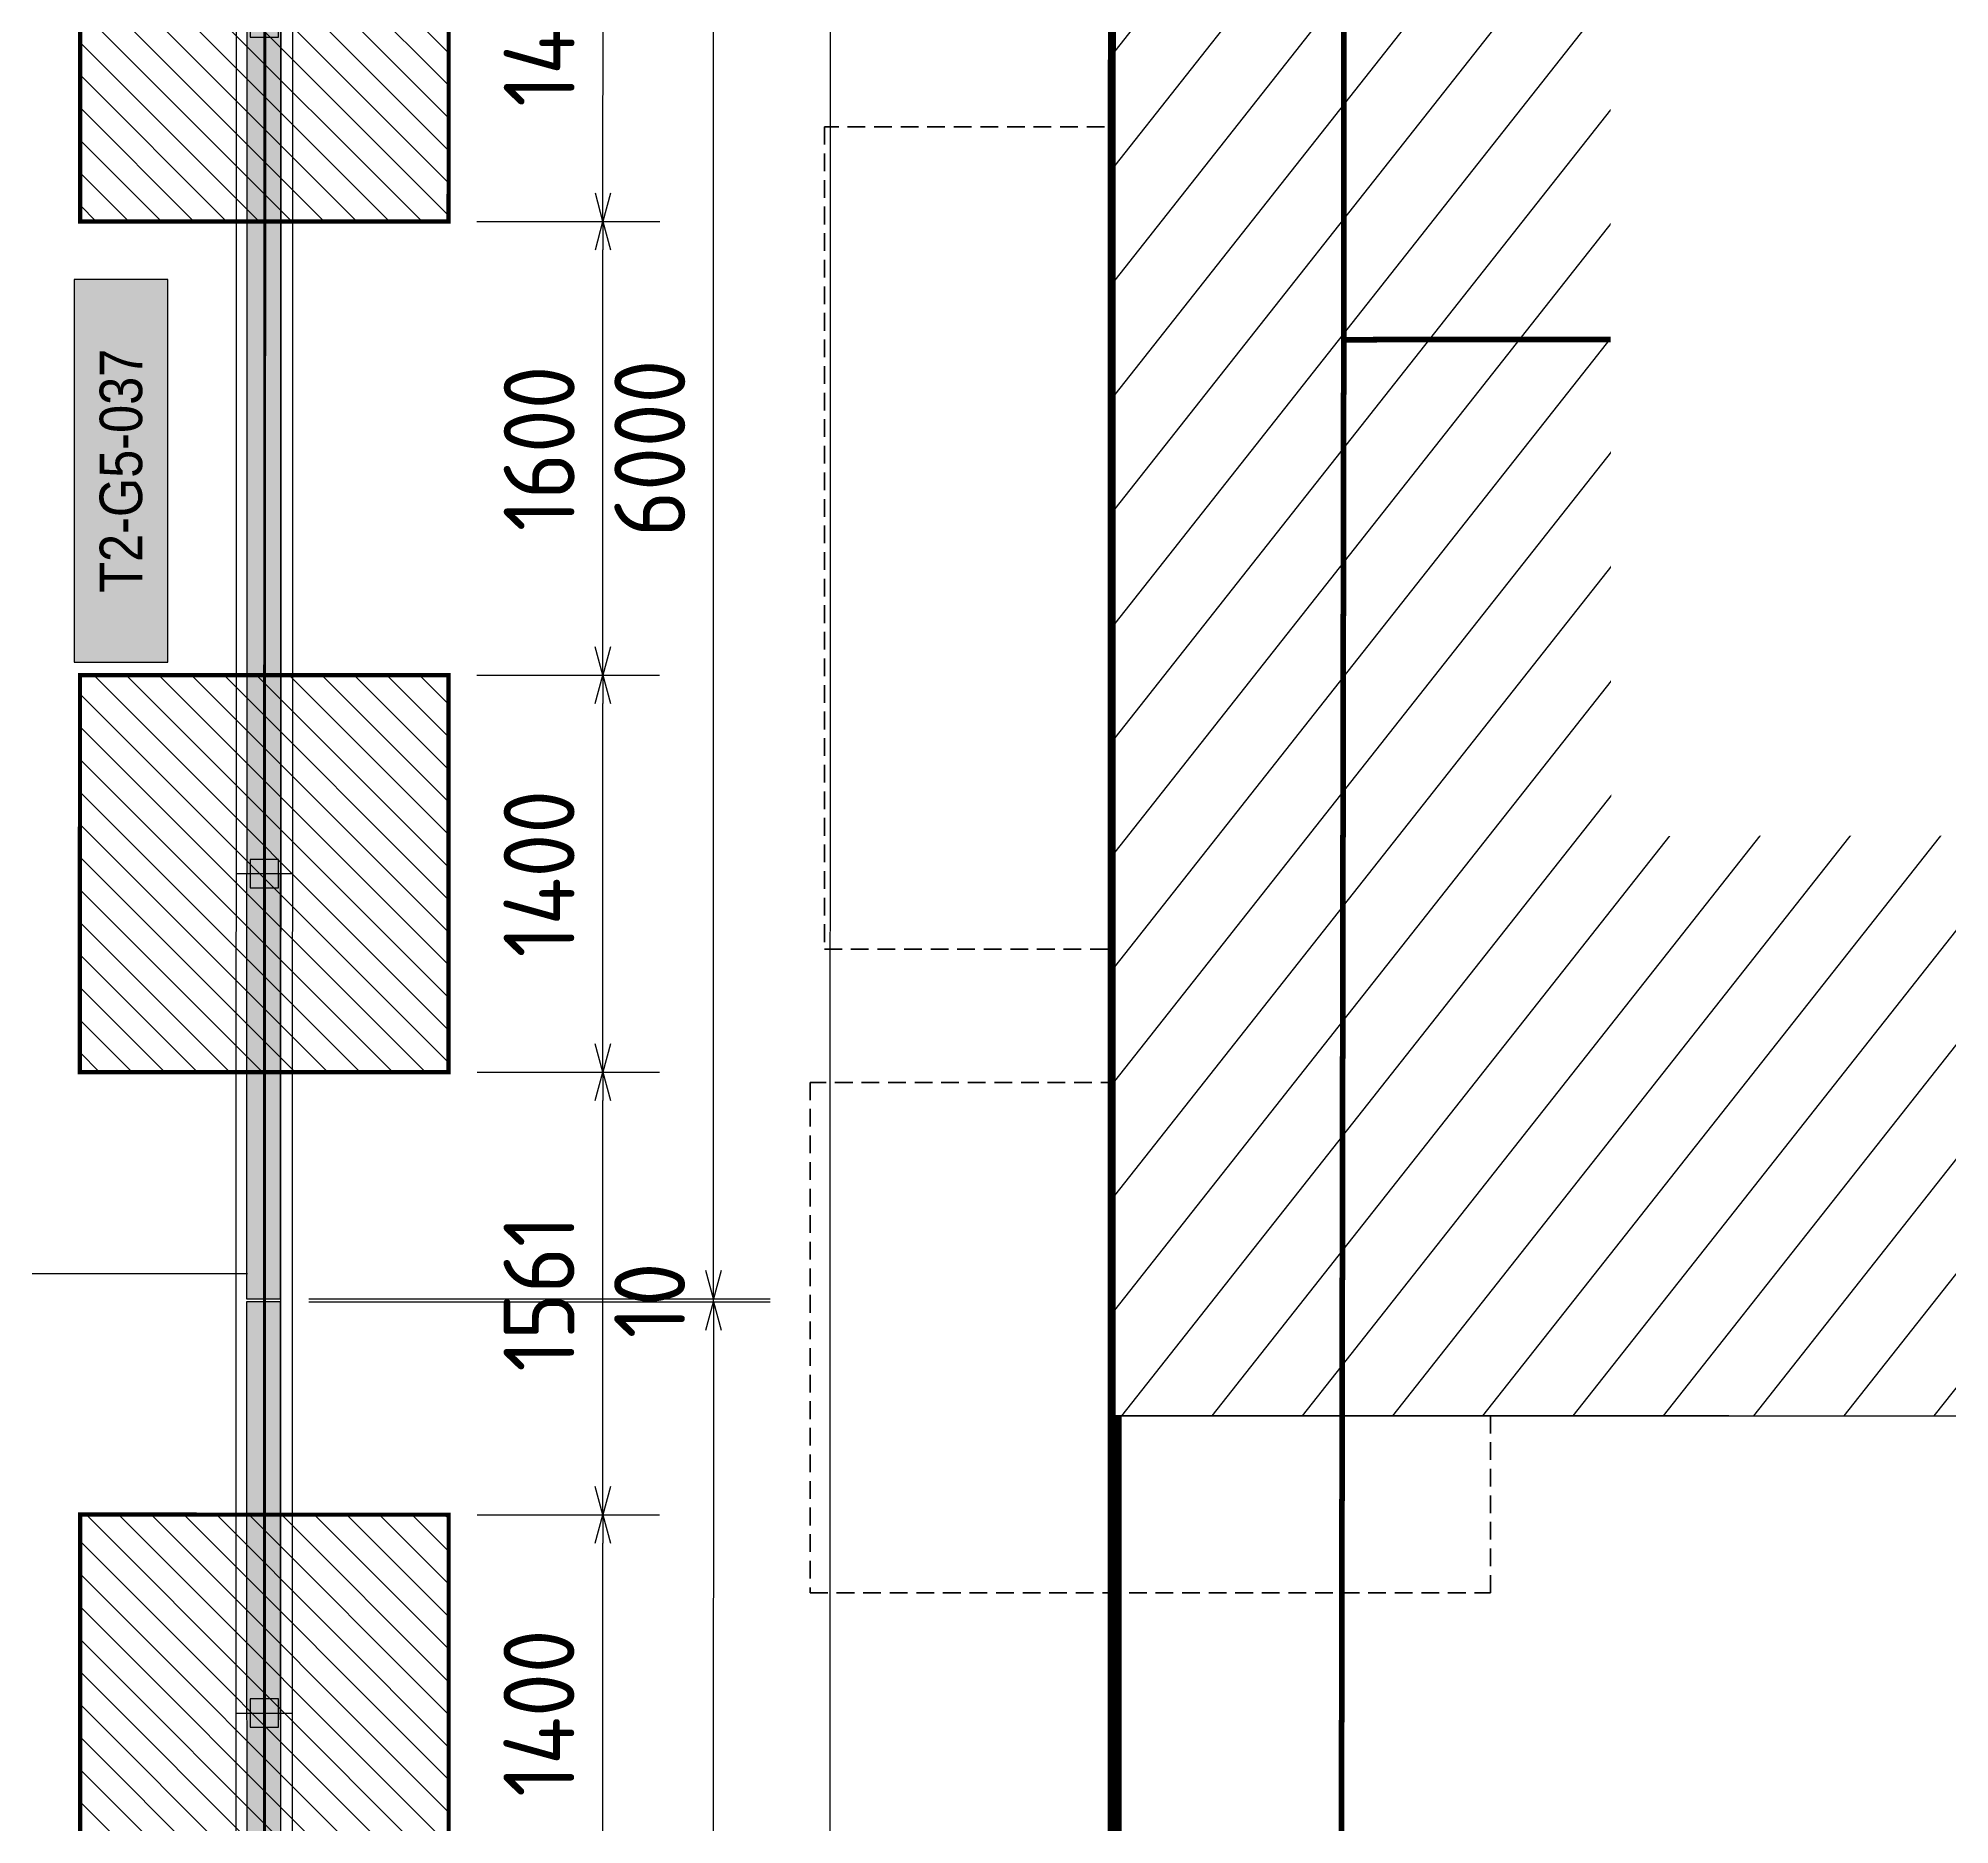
# Model space of a CAD drawing. Header units: centimetres. Extents: x -6122352 to 4157695, y -1694241 to 1947892.
# Drawn here: x 58955 to 65698, y -194702 to -188400 of the extents above; entities that cross this region are included whole.
import ezdxf
from ezdxf.enums import TextEntityAlignment as Align
from ezdxf.xclip import XClip

# ---------------------------------------------------------------- set-up
doc = ezdxf.new("R2010")
doc.units = ezdxf.units.CM
doc.header["$MEASUREMENT"] = 0
doc.header["$XCLIPFRAME"] = 2
doc.header["$PDMODE"] = 66
doc.header["$PDSIZE"] = 100
for name, pattern in [('DASHED2', [0.375, 0.25, -0.125]), ('XR-AR-END-SETTING OUT PLAN$0$23261-XR-AR-SI-GF$0$HIDDEN', [0.375, 0.25, -0.125]), ('XR-AR-END-SETTING OUT PLAN$0$23585-XR-AR-END-GROUND FLOOR$0$23261-XR-AR-SI-GF$0$HIDDEN', [0.375, 0.25, -0.125]), ('XR-AR-END-SETTING OUT PLAN$0$23585-XR-AR-END-GROUND FLOOR$0$945-4P-1-101-GROUND FLOOR PLAN$0$XR-MIDDLE-GROUND FLOOR PLAN$0$HIDDEN2', [0.1875, 0.125, -0.0625]), ('XR-AR-END-SETTING OUT PLAN$0$23585-XR-AR-END-GROUND FLOOR$0$XR-END-GROUND FLOOR PLAN$0$HIDDEN2', [0.1875, 0.125, -0.0625])]:
    doc.linetypes.add(name, pattern=pattern)
for name, color, linetype in [('00-MI-DIM', 7, 'Continuous'), ('23585-XR-AR-BOUNDARY WALLS AND SETBACKS$0$setback', 7, 'XR-AR-END-SETTING OUT PLAN$0$23261-XR-AR-SI-GF$0$HIDDEN'), ('@MI-FOOTINGS', 7, 'Continuous'), ('@MI-MEP', 7, 'Continuous'), ('@MI-REF LAYER', 7, 'Continuous'), ('@MI-TYPE-02', 6, 'Continuous'), ('B_TH_4', 7, 'Continuous'), ('PANEL-TAGS', 7, 'Continuous'), ('XR-AR-END-SETTING OUT PLAN$0$23585-XR-AR-END-GROUND FLOOR$0$A-Flor-Strs', 1, 'Continuous')]:
    doc.layers.add(name, color=color, linetype=linetype)
doc.layers.add('08-Compound Wall-2', color=6, linetype='Continuous', lineweight=25, true_color=0xff00ff)
doc.layers.add('23585-XR-AR-DAMAC PLOT LIMITS$0$1-End units', color=7, linetype='Continuous', lineweight=5, true_color=0xf8991e)
for name, color, linetype, lineweight in [('@ Foundations', 4, 'DASHED2', 50), ('A-ANNO-TEXT', 3, 'Continuous', 25), ('XR-AR-END-SETTING OUT PLAN$0$23585-XR-AR-END-GROUND FLOOR$0$A-DOOR-FULL', 1, 'Continuous', 9), ('XR-AR-END-SETTING OUT PLAN$0$23585-XR-AR-END-GROUND FLOOR$0$A-FLOR-OVHD', 9, 'XR-AR-END-SETTING OUT PLAN$0$23585-XR-AR-END-GROUND FLOOR$0$23261-XR-AR-SI-GF$0$HIDDEN', 15), ('XR-AR-END-SETTING OUT PLAN$0$23585-XR-AR-END-GROUND FLOOR$0$A-GLAZ-SILL', 8, 'Continuous', 5), ('XR-AR-END-SETTING OUT PLAN$0$23585-XR-AR-END-GROUND FLOOR$0$A-GLAZ-WNDO', 232, 'Continuous', 9), ('XR-AR-END-SETTING OUT PLAN$0$23585-XR-AR-END-GROUND FLOOR$0$A-WALL', 7, 'Continuous', 30), ('XR-AR-END-SETTING OUT PLAN$0$23585-XR-AR-END-GROUND FLOOR$0$S-COLS', 51, 'Continuous', 40), ('XR-AR-END-SETTING OUT PLAN$0$23585-XR-AR-END-GROUND FLOOR$0$S-COLS-PATT', 8, 'Continuous', 5)]:
    doc.layers.add(name, color=color, linetype=linetype, lineweight=lineweight)
doc.styles.add('DIMTEXT', font='romans.shx', dxfattribs={"width": 0.8})
doc.styles.add('PANELTAG_STYLE', font='arial.ttf')
doc.styles.add('Schueco-BEMSTIL', font='isocpeur.ttf', dxfattribs={"width": 0.9})
doc.dimstyles.new('DIM-25', dxfattribs={"dimscale": 25, "dimtxt": 2.5, "dimasz": 2.5, "dimexe": 1.25, "dimexo": 0.625, "dimgap": 1, "dimtad": 1, "dimdec": 0, "dimdsep": 46, "dimtxsty": 'DIMTEXT', "dimblk": 'AROW', "dimcen": 2.5, "dimse1": 1, "dimse2": 1, "dimclrd": 1, "dimclre": 1, "dimclrt": 2, "dimadec": 0, "dimazin": 0, "dimtfac": 1, "dimtdec": 0, "dimtmove": 0, "dimatfit": 3, "dimfxl": 1, "dimarcsym": 0})
doc.dimstyles.new('MI- JWC-TXT-2.5 MM', dxfattribs={"dimscale": 1.5, "dimtxt": 2.5, "dimasz": 1, "dimexe": 2, "dimexo": 1, "dimgap": 1, "dimtad": 1, "dimdec": 0, "dimdsep": 46, "dimtxsty": 'Schueco-BEMSTIL', "dimblk": 'OPEN30', "dimcen": 0, "dimdle": 2, "dimclrd": 140, "dimclre": 8, "dimclrt": 40, "dimadec": 0, "dimazin": 2, "dimtfac": 1, "dimtdec": 0, "dimtix": 1, "dimtmove": 2, "dimatfit": 3, "dimldrblk": 'OPEN', "dimfxl": 2, "dimlwd": -1, "dimlwe": -1, "dimarcsym": 0})

# ---------------------------------------------------------------- blocks, each defined once
blk = doc.blocks.new('23585-XR-AR-BOUNDARY WALLS AND SETBACKS')
at = {"layer": '08-Compound Wall-2'}
blk.add_line((496560.9391, 2768822.7358), (496578.5605, 2768806.5896), dxfattribs=at)
blk.add_lwpolyline([(496578.6957, 2768806.737), (496561.0742, 2768822.8833), (496567.1882, 2768829.5555), (496571.2418, 2768833.9793), (496575.295, 2768838.4031), (496579.3484, 2768842.8269), (496583.4018, 2768847.2507), (496589.5159, 2768853.9232), (496607.1371, 2768837.777)], dxfattribs=at)
at = {"layer": '23585-XR-AR-BOUNDARY WALLS AND SETBACKS$0$setback', "ltscale": 40, "const_width": 0.05}
blk.add_lwpolyline([(496579.5489, 2768809.8885), (496565.1716, 2768823.0622), (496569.3263, 2768827.5963), (496573.3799, 2768832.0201), (496577.4332, 2768836.4441), (496581.4866, 2768840.8678), (496585.54, 2768845.2916), (496589.6948, 2768849.8259), (496604.0721, 2768836.6522), (496599.9174, 2768832.1179), (496595.864, 2768827.694), (496591.8104, 2768823.2705), (496587.757, 2768818.8466), (496583.7036, 2768814.4228)], close=True, dxfattribs=at)
blk = doc.blocks.new('A$C9d9485f6')
at = {"layer": 'A-ANNO-TEXT', "rotation": 312.4881850805905}
blk.add_blockref('23585-XR-AR-BOUNDARY WALLS AND SETBACKS', (-2377088.5348, -1504219.2521), dxfattribs=at)
blk = doc.blocks.new('23585-XR-AR-DAMAC PLOT LIMITS')
at = {"layer": '23585-XR-AR-DAMAC PLOT LIMITS$0$1-End units', "color": 251, "true_color": 0x636466}
blk.add_lwpolyline([(496584.8095, 2768813.4095), (496578.6281, 2768806.6633), (496560.9329, 2768822.8771), (496567.1145, 2768829.6231)], close=True, dxfattribs=at)
blk.add_lwpolyline([(496578.6281, 2768806.6633), (496578.3825, 2768806.3953, 0.029706), (496572.8317, 2768799.5641), (496554.7515, 2768816.1307), (496560.9329, 2768822.8771)], format="xyb", close=True, dxfattribs=at)
blk = doc.blocks.new('A$Cf093b529')
at = {"layer": 'A-ANNO-TEXT'}
blk.add_blockref('23585-XR-AR-DAMAC PLOT LIMITS', (-495391.9901, -2768603.4419), dxfattribs=at)
blk = doc.blocks.new('A$Ca0a19fb5')
at = {"color": 1, "true_color": 0xeb0000, "const_width": 0.008}
blk.add_lwpolyline([(18.3021, 0.0228), (18.3316, -23.9774), (17.9681, -23.9778, 0.029706), (9.1822, -24.511, 0.031399), (0.0316, -26.202), (0, 0), (3.152, 0.0039), (9.152, 0.0113)], format="xyb", close=True, dxfattribs=at)
blk = doc.blocks.new('A$C5d23761a')
at = {"color": 1, "true_color": 0xeb0000, "const_width": 0.008}
blk.add_lwpolyline([(42.3, -0.0003), (42.2998, -24.0003), (33.1499, -24.0003), (27.1499, -24.0003), (21.1499, -24.0001), (15.1499, -24.0001), (9.1499, -24.0001), (0, -24.0002), (0, 0), (9.1499, -0.0003), (15.15, -0.0004), (21.1499, -0.0002), (27.1499, -0.0002), (33.1499, -0.0001)], close=True, dxfattribs=at)
blk = doc.blocks.new('*U35')
for points in [[(91, 0), (41, 0), (41, 1021), (91, 1021)], [(0, 0), (38, 0), (38, -50), (50, -50), (50, -250), (0, -250)], [(1100, 0), (1062, 0), (1062, -50), (1050, -50), (1050, -250), (1100, -250)]]:
    blk.add_lwpolyline(points, close=True)
at = {"color": 8, "linetype": 'XR-AR-END-SETTING OUT PLAN$0$23585-XR-AR-END-GROUND FLOOR$0$XR-END-GROUND FLOOR PLAN$0$HIDDEN2'}
blk.add_arc((41, 0), 1021, 0, 90, dxfattribs=at)
at = {"layer": 'XR-AR-END-SETTING OUT PLAN$0$23585-XR-AR-END-GROUND FLOOR$0$A-GLAZ-SILL', "linetype": 'XR-AR-END-SETTING OUT PLAN$0$23585-XR-AR-END-GROUND FLOOR$0$945-4P-1-101-GROUND FLOOR PLAN$0$XR-MIDDLE-GROUND FLOOR PLAN$0$HIDDEN2', "ltscale": 3}
blk.add_lwpolyline([(0, 0), (1100, 0), (1100, -250), (0, -250)], close=True, dxfattribs=at)
blk = doc.blocks.new('*U37')
for points in [[(91, 0), (41, 0), (41, 1021), (91, 1021)], [(0, 0), (38, 0), (38, -50), (50, -50), (50, -110), (0, -110)], [(1100, 0), (1062, 0), (1062, -50), (1050, -50), (1050, -110), (1100, -110)]]:
    blk.add_lwpolyline(points, close=True)
at = {"color": 8, "linetype": 'XR-AR-END-SETTING OUT PLAN$0$23585-XR-AR-END-GROUND FLOOR$0$XR-END-GROUND FLOOR PLAN$0$HIDDEN2'}
blk.add_arc((41, 0), 1021, 0, 90, dxfattribs=at)
at = {"layer": 'XR-AR-END-SETTING OUT PLAN$0$23585-XR-AR-END-GROUND FLOOR$0$A-GLAZ-SILL', "linetype": 'XR-AR-END-SETTING OUT PLAN$0$23585-XR-AR-END-GROUND FLOOR$0$945-4P-1-101-GROUND FLOOR PLAN$0$XR-MIDDLE-GROUND FLOOR PLAN$0$HIDDEN2', "ltscale": 3}
blk.add_lwpolyline([(0, 0), (1100, 0), (1100, -110), (0, -110)], close=True, dxfattribs=at)
blk = doc.blocks.new('XR-AR-END-SETTING OUT PLAN$0$23585-XR-AR-END-GROUND FLOOR$0$A$C75a8815d')
at = {"layer": 'XR-AR-END-SETTING OUT PLAN$0$23585-XR-AR-END-GROUND FLOOR$0$S-COLS', "color": 252, "lineweight": 30}
for points in [[(0, 3500), (0, 2700), (250, 2700), (250, 3500)], [(0, 0), (0, 550), (250, 550), (250, 0)]]:
    blk.add_lwpolyline(points, close=True, dxfattribs=at)
blk = doc.blocks.new('XR-AR-END-SETTING OUT PLAN')
at = {"layer": 'XR-AR-END-SETTING OUT PLAN$0$23585-XR-AR-END-GROUND FLOOR$0$A-FLOR-OVHD', "color": 8}
blk.add_line((3200.1, 10250), (3200.1, 9000), dxfattribs=at)
at = {"layer": 'XR-AR-END-SETTING OUT PLAN$0$23585-XR-AR-END-GROUND FLOOR$0$A-FLOR-OVHD', "color": 8, "ltscale": 5}
for p, q in [((4150.1, 9210.3), (3250.2, 9610.4)), ((3250.2, 9210.3), (4150.1, 9610.4))]:
    blk.add_line(p, q, dxfattribs=at)
blk.add_lwpolyline([(3250.2, 9210.3), (4150.1, 9210.3), (4150.1, 9610.4), (3250.2, 9610.4)], close=True, dxfattribs=at)
at = {"layer": 'XR-AR-END-SETTING OUT PLAN$0$23585-XR-AR-END-GROUND FLOOR$0$A-Flor-Strs', "color": 8}
for p, q in [((3000.1, 10250), (3000.1, 9000)), ((3300.1, 10250), (3300.1, 9000)), ((3300.1, 9550), (3171.4, 9681.5)), ((3000.1, 9550), (3300.1, 9550)), ((3300.1, 9550), (3171.4, 9418.5))]:
    blk.add_line(p, q, dxfattribs=at)
at = {"layer": 'XR-AR-END-SETTING OUT PLAN$0$23585-XR-AR-END-GROUND FLOOR$0$A-GLAZ-SILL', "color": 8}
blk.add_line((3250.1, 6050), (3250.1, 8200), dxfattribs=at)
at = {"layer": 'XR-AR-END-SETTING OUT PLAN$0$23585-XR-AR-END-GROUND FLOOR$0$A-GLAZ-WNDO', "color": 8}
for p, q in [((3000.1, 8200), (3000.1, 8150)), ((3150.1, 8200), (3150.1, 8150)), ((3150.1, 6100), (3150.1, 8200)), ((3150.1, 8150), (3000.1, 8150)), ((3000.1, 7448), (3000.1, 7498)), ((3000.1, 7498), (3150.1, 7498)), ((3150.1, 7498), (3150.1, 7448)), ((3150.1, 7448), (3000.1, 7448)), ((3000.1, 6747), (3000.1, 6797)), ((3000.1, 6797), (3150.1, 6797)), ((3150.1, 6747), (3000.1, 6747)), ((3150.1, 6797), (3150.1, 6747)), ((3000.1, 6050), (3000.1, 6100)), ((3000.1, 6100), (3150.1, 6100)), ((3150.1, 6100), (3150.1, 6050)), ((3000.1, 6050), (3250.1, 6050))]:
    blk.add_line(p, q, dxfattribs=at)
for points in [[(3250.1, 8200), (3000.1, 8200)], [(3000.1, 7498), (3000.1, 8150)], [(3050.1, 8150), (3050.1, 7498)], [(3000.1, 6100), (3000.1, 7448)], [(3050.1, 7448), (3050.1, 6797)], [(3050.1, 6747), (3050.1, 6100)]]:
    blk.add_lwpolyline(points, dxfattribs=at)
at = {"layer": 'XR-AR-END-SETTING OUT PLAN$0$23585-XR-AR-END-GROUND FLOOR$0$A-WALL', "color": 8}
blk.add_lwpolyline([(3850.1, 10500), (5750.1, 10500), (5750.1, 10250), (4790.1, 10250), (4790.1, 10150), (4540.1, 10150), (4540.1, 10250), (3000.1, 10250), (3000.1, 12000), (3250.1, 12000), (3250.1, 11100), (3850.1, 11100), (3850.1, 10500)], dxfattribs=at)
for points in [[(4790.1, 8750), (3250.1, 8750), (3250.1, 8200), (3000.1, 8200), (3000.1, 9000), (4540.1, 9000), (4540.1, 9050), (4790.1, 9050)], [(5650.1, 8750), (4790.1, 8750), (4790.1, 8850), (5650.1, 8850)], [(3250.1, 5750), (3250.1, 5750), (3250.1, 6050), (3000.1, 6050), (3000.1, 5500), (3250.1, 5500)], [(3250.1, 5500), (7760.1, 5500), (7760.1, 5750), (3250.1, 5750)]]:
    blk.add_lwpolyline(points, close=True, dxfattribs=at)
at = {"layer": 'XR-AR-END-SETTING OUT PLAN$0$23585-XR-AR-END-GROUND FLOOR$0$A-DOOR-FULL', "color": 8, "xscale": -1, "rotation": 270}
blk.add_blockref('*U35', (4790.1, 9050), dxfattribs=at)
at = {"layer": 'XR-AR-END-SETTING OUT PLAN$0$23585-XR-AR-END-GROUND FLOOR$0$A-DOOR-FULL', "color": 8, "xscale": 0.9090909090912127, "yscale": 0.9090909090912127, "zscale": 0.9090909090912127, "rotation": 179.9999999999999}
blk.add_blockref('*U37', (6650.1, 8750), dxfattribs=at)
at = {"layer": 'XR-AR-END-SETTING OUT PLAN$0$23585-XR-AR-END-GROUND FLOOR$0$S-COLS-PATT', "color": 8}
blk.add_blockref('XR-AR-END-SETTING OUT PLAN$0$23585-XR-AR-END-GROUND FLOOR$0$A$C75a8815d', (3000.1, 5500), dxfattribs=at)
blk = doc.blocks.new('END UNIT')
at = {"xscale": 0.001, "yscale": 0.001, "zscale": 0.001}
blk.add_blockref('XR-AR-END-SETTING OUT PLAN', (-9.1502, 0), dxfattribs=at)
blk = doc.blocks.new('TH_4')
blk.add_blockref('END UNIT', (495802.3054, 2769130.5141))
blk = doc.blocks.new('23585-XR-AR-MALDIVE-3$0$TH_4')
at = {"layer": 'B_TH_4', "xscale": 1.000039184446315, "yscale": 1.000039184446315, "zscale": 1.000039184446315}
blk.add_blockref('TH_4', (-19.4274, -108.5069), dxfattribs=at)
at = {"layer": '@ Foundations', "linetype": 'DASHED2', "ltscale": 0.25}
for points in [[(495795.1303, 2769137.6598), (495797.4303, 2769137.6598), (495797.4303, 2769140.5598), (495795.1303, 2769140.5598)], [(495797.4803, 2769135.3898), (495797.4803, 2769137.1898), (495795.0803, 2769137.1898), (495795.0803, 2769135.3898)]]:
    blk.add_lwpolyline(points, close=True, dxfattribs=at)
blk = doc.blocks.new('AROW')
at = {"color": 1, "ltscale": 100}
for p, q in [((0, 0), (-3, 0)), ((0, -1), (0, 1))]:
    blk.add_line(p, q, dxfattribs=at)
blk.add_solid([(-1, 0), (-1, 0), (0, 0)], dxfattribs=at)
blk = doc.blocks.new('*D639')
at = {"layer": '@MI-REF LAYER', "color": 1, "lineweight": -2, "transparency": 16777216}
for p, q in [((58402.5, -198758.3), (58403.5, -192758.5)), ((59692.9, -192758.6), (58403.4, -192758.4)), ((59691.9, -198758.6), (58402.4, -198758.4))]:
    blk.add_line(p, q, dxfattribs=at)
at = {"layer": 'Defpoints', "color": 0, "transparency": 16777216}
for p in [(58403.5, -192758.4), (59693, -192758.6), (59692, -198758.6)]:
    blk.add_point(p, dxfattribs=at)
at = {"layer": '@MI-REF LAYER', "color": 1, "lineweight": -2, "transparency": 16777216, "xscale": 0.125, "yscale": 0.125, "zscale": 0.125}
for p, rotation in [((58403.5, -192758.4), 89.99042800030941), ((58402.5, -198758.4), 269.9904280003094)]:
    blk.add_blockref('AROW', p, dxfattribs=dict(at, rotation=rotation))
at = {"layer": '@MI-REF LAYER', "color": 2, "transparency": 16777216, "insert": (58402.9, -195758.4), "char_height": 0.15, "attachment_point": 5, "rotation": 89.99043, "style": 'DIMTEXT'}
blk.add_mtext('6000001', dxfattribs=at)
blk = doc.blocks.new('A$Ccde8a8ae')
at = {"color": 1, "true_color": 0xeb0000, "const_width": 0.008}
blk.add_lwpolyline([(18.3021, 0.0228), (18.3316, -23.9774), (17.9681, -23.9778, 0.029706), (9.1822, -24.511, 0.031399), (0.0316, -26.202), (0, 0), (3.152, 0.0039), (9.152, 0.0113)], format="xyb", close=True, dxfattribs=at)
blk = doc.blocks.new('A$Cb8ceda06')
at = {"color": 1, "true_color": 0xeb0000, "const_width": 0.008}
blk.add_lwpolyline([(42.3, -0.0003), (42.2998, -24.0003), (33.1499, -24.0003), (27.1499, -24.0003), (21.1499, -24.0001), (15.1499, -24.0001), (9.1499, -24.0001), (0, -24.0002), (0, 0), (9.1499, -0.0003), (15.15, -0.0004), (21.1499, -0.0002), (27.1499, -0.0002), (33.1499, -0.0001)], close=True, dxfattribs=at)
blk = doc.blocks.new('_Open30')
at = {"color": 0, "linetype": 'ByBlock', "lineweight": -2}
for p, q in [((-1, 0.268), (0, 0)), ((0, 0), (-1, -0.268)), ((0, 0), (-1, 0))]:
    blk.add_line(p, q, dxfattribs=at)
blk = doc.blocks.new('*D641')
at = {"layer": '00-MI-DIM', "color": 8, "transparency": 16777216}
for p, q in [((59909.9, -192856.8), (61536.7, -192857.1)), ((59912, -198756.7), (61535.6, -198757))]:
    blk.add_line(p, q, dxfattribs=at)
at = {"layer": '00-MI-DIM', "color": 140, "transparency": 16777216}
blk.add_line((61336.7, -192957.1), (61335.7, -198656.9), dxfattribs=at)
at = {"layer": 'Defpoints', "color": 0, "transparency": 16777216}
for p in [(59809.9, -192856.8), (59812, -198756.7), (61335.6, -198756.9)]:
    blk.add_point(p, dxfattribs=at)
at = {"layer": '00-MI-DIM', "color": 140, "transparency": 16777216, "xscale": 100, "yscale": 100, "zscale": 100}
for p, rotation in [((61336.7, -192857.1), 89.98973417812736), ((61335.6, -198756.9), 269.9897341781274)]:
    blk.add_blockref('_Open30', p, dxfattribs=dict(at, rotation=rotation))
at = {"layer": '00-MI-DIM', "color": 40, "transparency": 16777216, "insert": (61111.2, -195807), "char_height": 250, "attachment_point": 5, "rotation": 89.98973, "style": 'Schueco-BEMSTIL'}
blk.add_mtext('5900', dxfattribs=at)
blk = doc.blocks.new('_Open')
at = {"color": 0, "linetype": 'ByBlock', "lineweight": -2}
for p, q in [((-1, 0.2), (0, 0)), ((-1, -0.2), (0, 0)), ((0, 0), (-1, 0))]:
    blk.add_line(p, q, dxfattribs=at)
blk = doc.blocks.new('*D642')
at = {"layer": '00-MI-DIM', "color": 140, "transparency": 16777216}
for p, q in [((61336.7, -192747.1), (61336.7, -192647.1)), ((61336.7, -192857.1), (61336.7, -192847.1)), ((61336.7, -192957.1), (61336.7, -193057.1))]:
    blk.add_line(p, q, dxfattribs=at)
at = {"layer": '00-MI-DIM', "color": 8, "transparency": 16777216}
for p, q in [((59909.9, -192846.8), (61536.7, -192847.1)), ((59909.9, -192856.8), (61536.7, -192857.1))]:
    blk.add_line(p, q, dxfattribs=at)
at = {"layer": 'Defpoints', "color": 0, "transparency": 16777216}
for p in [(59809.9, -192846.8), (59809.9, -192856.8), (61336.7, -192847.1)]:
    blk.add_point(p, dxfattribs=at)
at = {"layer": '00-MI-DIM', "color": 140, "transparency": 16777216, "xscale": 100, "yscale": 100, "zscale": 100}
for p, rotation in [((61336.7, -192847.1), 269.9897341781274), ((61336.7, -192857.1), 89.98973417812736)]:
    blk.add_blockref('_Open30', p, dxfattribs=dict(at, rotation=rotation))
at = {"layer": '00-MI-DIM', "color": 40, "transparency": 16777216, "insert": (61111.7, -192852), "char_height": 250, "attachment_point": 5, "rotation": 89.98973, "style": 'Schueco-BEMSTIL'}
blk.add_mtext('10', dxfattribs=at)
blk = doc.blocks.new('*D643')
at = {"layer": '00-MI-DIM', "color": 8, "transparency": 16777216}
for p, q in [((59912, -186846.8), (61537.8, -186847.1)), ((59909.9, -192846.8), (61536.7, -192847.1))]:
    blk.add_line(p, q, dxfattribs=at)
at = {"layer": '00-MI-DIM', "color": 140, "transparency": 16777216}
blk.add_line((61336.7, -192747.1), (61337.8, -186947.1), dxfattribs=at)
at = {"layer": 'Defpoints', "color": 0, "transparency": 16777216}
for p in [(59812, -186846.8), (61337.8, -186847.1), (59809.9, -192846.8)]:
    blk.add_point(p, dxfattribs=at)
at = {"layer": '00-MI-DIM', "color": 140, "transparency": 16777216, "xscale": 100, "yscale": 100, "zscale": 100}
for p, rotation in [((61337.8, -186847.1), 89.98973417812736), ((61336.7, -192847.1), 269.9897341781274)]:
    blk.add_blockref('_Open30', p, dxfattribs=dict(at, rotation=rotation))
at = {"layer": '00-MI-DIM', "color": 40, "transparency": 16777216, "insert": (61112.2, -189847), "char_height": 250, "attachment_point": 5, "rotation": 89.98973, "style": 'Schueco-BEMSTIL'}
blk.add_mtext('6000', dxfattribs=at)
blk = doc.blocks.new('*D657')
at = {"layer": '00-MI-DIM', "color": 8, "transparency": 16777216}
for p, q in [((59860.9, -150758.2), (61956.3, -150758.6)), ((59852, -198758.6), (61947.7, -198759))]:
    blk.add_line(p, q, dxfattribs=at)
at = {"layer": '00-MI-DIM', "color": 140, "transparency": 16777216}
blk.add_line((61747.7, -198659), (61756.3, -150858.6), dxfattribs=at)
at = {"layer": 'Defpoints', "color": 0, "transparency": 16777216}
for p in [(59760.9, -150758.2), (61756.3, -150758.6), (59752, -198758.6)]:
    blk.add_point(p, dxfattribs=at)
at = {"layer": '00-MI-DIM', "color": 140, "transparency": 16777216, "xscale": 100, "yscale": 100, "zscale": 100}
for p, rotation in [((61756.3, -150758.6), 89.98973417812736), ((61747.7, -198759), 269.9897341781274)]:
    blk.add_blockref('_Open30', p, dxfattribs=dict(at, rotation=rotation))
at = {"layer": '00-MI-DIM', "color": 40, "transparency": 16777216, "insert": (61527, -174758.7), "char_height": 250, "attachment_point": 5, "rotation": 89.98973, "style": 'Schueco-BEMSTIL'}
blk.add_mtext('48000', dxfattribs=at)
blk = doc.blocks.new('T2-FOOTING PLAN')
at = {"layer": '@MI-FOOTINGS', "transparency": 33554679}
h = blk.add_hatch(dxfattribs=at)
h.set_pattern_fill('ANSI31', color=8, scale=650)
h.paths.add_polyline_path([(-700, 650), (700, 650), (700, -650), (-700, -650)])
at = {"layer": '@MI-FOOTINGS', "color": 160, "true_color": 0x3340f0, "const_width": 15}
blk.add_lwpolyline([(-700, 650), (700, 650), (700, -650), (-700, -650)], close=True, dxfattribs=at)
at = {"layer": '@MI-FOOTINGS', "color": 30}
blk.add_point((0, 0), dxfattribs=at)
blk = doc.blocks.new('*D661')
at = {"layer": '00-MI-DIM', "color": 8, "transparency": 16777216}
for p, q in [((60503, -193607.9), (61146.4, -193608)), ((60502.7, -195007.9), (61146.1, -195008))]:
    blk.add_line(p, q, dxfattribs=at)
at = {"layer": '00-MI-DIM', "color": 140, "transparency": 16777216}
blk.add_line((60946.2, -194907.9), (60946.4, -193707.9), dxfattribs=at)
at = {"layer": 'Defpoints', "color": 0, "transparency": 16777216}
for p in [(60403, -193607.8), (60946.4, -193607.9), (60402.7, -195007.8)]:
    blk.add_point(p, dxfattribs=at)
at = {"layer": '00-MI-DIM', "color": 140, "transparency": 16777216, "xscale": 100, "yscale": 100, "zscale": 100}
for p, rotation in [((60946.4, -193607.9), 89.98973417812736), ((60946.1, -195007.9), 269.9897341781274)]:
    blk.add_blockref('_Open30', p, dxfattribs=dict(at, rotation=rotation))
at = {"layer": '00-MI-DIM', "color": 40, "transparency": 16777216, "insert": (60721.3, -194307.9), "char_height": 250, "attachment_point": 5, "rotation": 89.98973, "style": 'Schueco-BEMSTIL'}
blk.add_mtext('1400', dxfattribs=at)
blk = doc.blocks.new('*D662')
at = {"layer": '00-MI-DIM', "color": 8, "transparency": 16777216}
for p, q in [((60503.2, -192046.9), (61146.7, -192047)), ((60503, -193607.9), (61146.4, -193608))]:
    blk.add_line(p, q, dxfattribs=at)
at = {"layer": '00-MI-DIM', "color": 140, "transparency": 16777216}
blk.add_line((60946.4, -193507.9), (60946.7, -192147), dxfattribs=at)
at = {"layer": 'Defpoints', "color": 0, "transparency": 16777216}
for p in [(60403.2, -192046.9), (60946.7, -192047), (60403, -193607.8)]:
    blk.add_point(p, dxfattribs=at)
at = {"layer": '00-MI-DIM', "color": 140, "transparency": 16777216, "xscale": 100, "yscale": 100, "zscale": 100}
for p, rotation in [((60946.7, -192047), 89.98973417812736), ((60946.4, -193607.9), 269.9897341781274)]:
    blk.add_blockref('_Open30', p, dxfattribs=dict(at, rotation=rotation))
at = {"layer": '00-MI-DIM', "color": 40, "transparency": 16777216, "insert": (60721.5, -192827.4), "char_height": 250, "attachment_point": 5, "rotation": 89.98973, "style": 'Schueco-BEMSTIL'}
blk.add_mtext('1561', dxfattribs=at)
blk = doc.blocks.new('*D663')
at = {"layer": '00-MI-DIM', "color": 8, "transparency": 16777216}
for p, q in [((60502.4, -190646.9), (61146.9, -190647)), ((60503.2, -192046.9), (61146.7, -192047))]:
    blk.add_line(p, q, dxfattribs=at)
at = {"layer": '00-MI-DIM', "color": 140, "transparency": 16777216}
blk.add_line((60946.7, -191947), (60946.9, -190747), dxfattribs=at)
at = {"layer": 'Defpoints', "color": 0, "transparency": 16777216}
for p in [(60402.4, -190646.9), (60946.9, -190647), (60403.2, -192046.9)]:
    blk.add_point(p, dxfattribs=at)
at = {"layer": '00-MI-DIM', "color": 140, "transparency": 16777216, "xscale": 100, "yscale": 100, "zscale": 100}
for p, rotation in [((60946.9, -190647), 89.98973417812736), ((60946.7, -192047), 269.9897341781274)]:
    blk.add_blockref('_Open30', p, dxfattribs=dict(at, rotation=rotation))
at = {"layer": '00-MI-DIM', "color": 40, "transparency": 16777216, "insert": (60721.8, -191347), "char_height": 250, "attachment_point": 5, "rotation": 89.98973, "style": 'Schueco-BEMSTIL'}
blk.add_mtext('1400', dxfattribs=at)
blk = doc.blocks.new('*D664')
at = {"layer": '00-MI-DIM', "color": 8, "transparency": 16777216}
for p, q in [((60502.7, -189046.9), (61147.2, -189047)), ((60502.4, -190646.9), (61146.9, -190647))]:
    blk.add_line(p, q, dxfattribs=at)
at = {"layer": '00-MI-DIM', "color": 140, "transparency": 16777216}
blk.add_line((60946.9, -190547), (60947.2, -189147), dxfattribs=at)
at = {"layer": 'Defpoints', "color": 0, "transparency": 16777216}
for p in [(60402.7, -189046.9), (60947.2, -189047), (60402.4, -190646.9)]:
    blk.add_point(p, dxfattribs=at)
at = {"layer": '00-MI-DIM', "color": 140, "transparency": 16777216, "xscale": 100, "yscale": 100, "zscale": 100}
for p, rotation in [((60947.2, -189047), 89.98973417812736), ((60946.9, -190647), 269.9897341781274)]:
    blk.add_blockref('_Open30', p, dxfattribs=dict(at, rotation=rotation))
at = {"layer": '00-MI-DIM', "color": 40, "transparency": 16777216, "insert": (60722.1, -189847), "char_height": 250, "attachment_point": 5, "rotation": 89.98973, "style": 'Schueco-BEMSTIL'}
blk.add_mtext('1600', dxfattribs=at)
blk = doc.blocks.new('*D665')
at = {"layer": '00-MI-DIM', "color": 8, "transparency": 16777216}
for p, q in [((60503, -187646.9), (61147.5, -187647)), ((60502.7, -189046.9), (61147.2, -189047))]:
    blk.add_line(p, q, dxfattribs=at)
at = {"layer": '00-MI-DIM', "color": 140, "transparency": 16777216}
blk.add_line((60947.2, -188947), (60947.5, -187747), dxfattribs=at)
at = {"layer": 'Defpoints', "color": 0, "transparency": 16777216}
for p in [(60403, -187646.9), (60947.5, -187647), (60402.7, -189046.9)]:
    blk.add_point(p, dxfattribs=at)
at = {"layer": '00-MI-DIM', "color": 140, "transparency": 16777216, "xscale": 100, "yscale": 100, "zscale": 100}
for p, rotation in [((60947.5, -187647), 89.98973417812736), ((60947.2, -189047), 269.9897341781274)]:
    blk.add_blockref('_Open30', p, dxfattribs=dict(at, rotation=rotation))
at = {"layer": '00-MI-DIM', "color": 40, "transparency": 16777216, "insert": (60722.3, -188347), "char_height": 250, "attachment_point": 5, "rotation": 89.98973, "style": 'Schueco-BEMSTIL'}
blk.add_mtext('1400', dxfattribs=at)
blk = doc.blocks.new('PANELTAG')
at = {"layer": 'PANEL-TAGS', "color": 1}
blk.add_lwpolyline([(-13.5, -3.3), (13.5, -3.3), (13.5, 3.3), (-13.5, 3.3)], close=True, dxfattribs=at)
at = {"layer": 'PANEL-TAGS', "color": 40, "true_color": 0xffd700}
blk.add_solid([(-13.5, -3.3), (13.5, -3.3), (-13.5, 3.3), (13.5, 3.3)], dxfattribs=at)
at = {"layer": 'PANEL-TAGS', "color": 5, "style": 'PANELTAG_STYLE', "width": 0.85}
blk.add_attdef('TAGNO', text='', height=3, dxfattribs=at).set_placement((0, 0), align=Align.MIDDLE)

msp = doc.modelspace()

# ---------------------------------------------------------------- block references
at = {"layer": '@MI-MEP', "color": 10, "xscale": 1000, "yscale": 1000, "zscale": 1000}
for name, p, rotation in [('A$C5d23761a', (59756.31332, -174758.47773), 359.9898452813093), ('A$Ca0a19fb5', (41454.21327, -174755.44223), 359.919269632221)]:
    msp.add_blockref(name, p, dxfattribs=dict(at, rotation=rotation))
at = {"layer": '@MI-REF LAYER', "xscale": 1000, "yscale": 1000, "zscale": 1000}
msp.add_blockref('A$C9d9485f6', (-23958.95046, 48155.57226), dxfattribs=at)
at = {"layer": '@MI-REF LAYER', "xscale": 1000, "yscale": 1000, "zscale": 1000, "rotation": 312.4882903633292}
msp.add_blockref('A$Cf093b529', (-891608.73293, 539022.72011), dxfattribs=at)
at = {"layer": 'PANEL-TAGS'}
ref = msp.add_blockref('PANELTAG', (59246.8727, -189925.90706), dxfattribs=dict(at, xscale=50, yscale=50, zscale=50, rotation=90))
ref.add_attrib('TAGNO', 'T2-G5-037', dxfattribs={"color": 5, "height": 150, "rotation": 90, "style": 'PANELTAG_STYLE', "width": 0.85}).set_placement((59246.8727, -189925.90706), align=Align.MIDDLE_CENTER)

# ---------------------------------------------------------------- dimensions: what is measured, and where the dimension line sits
at = {"layer": '@MI-REF LAYER', "color": 10}
dim = msp.add_aligned_dim(p1=(59692.04722, -198758.62277), p2=(59693.04959, -192758.62185), distance=1289.54345, dimstyle='DIM-25', override={"dimtxt": 0.006, "dimasz": 0.005, "dimexe": 0.005, "dimexo": 0.005, "dimgap": 0.002, "dimlfac": 1000, "dimse1": 0, "dimse2": 0, "dimtmove": 1}, dxfattribs=at)
dim.commit()
dim.dimension.update_dxf_attribs({"geometry": '*D639', "text_midpoint": (58402.87998, -195758.40686)})

# ---------------------------------------------------------------- next in the draw order: block references
at = {"layer": '@MI-REF LAYER'}
ref = msp.add_blockref('23585-XR-AR-MALDIVE-3$0$TH_4', (-496224457.92983, -2769241307.74582), dxfattribs=dict(at, xscale=1000, yscale=1000, zscale=1000, rotation=359.9898394850995))
XClip(ref).set_block_clipping_path([(495793.2129187866, 2769130.5138946148), (495793.2155162978, 2769154.454006203), (495802.2925383176, 2769154.4002566789), (495808.2926756607, 2769154.4068803182), (495814.2925463093, 2769154.4137985762), (495820.2925448639, 2769154.4205695186), (495826.2925458758, 2769154.4273404637), (495835.3955817434, 2769154.4538551397), (495835.3942715663, 2769130.5131762265)])

# ---------------------------------------------------------------- next in the draw order: hatches: boundary and pattern name
at = {"layer": '@MI-TYPE-02'}
h = msp.add_hatch(color=256, dxfattribs=at)
h.dxf.hatch_style = 1
h.paths.add_polyline_path([(59689.89356, -192856.7574), (59692.04495, -198758.61052), (59812.04494, -198758.65306), (59809.89356, -192856.79994)])
h.paths.add_polyline_path([(59692.0241, -186846.75778), (59689.89711, -192846.7574), (59809.8971, -192846.79994), (59812.02409, -186846.80032)])
h.paths.add_polyline_path([(59694.15463, -180836.75815), (59692.02764, -186836.75778), (59812.02763, -186836.80032), (59814.15462, -180836.80069)])
h.paths.add_polyline_path([(59696.28516, -174826.75853), (59694.15818, -180826.75815), (59814.15817, -180826.80069), (59816.28516, -174826.80107)])
h.paths.add_polyline_path([(59696.3273, -174687.25211), (59697.40233, -168687.25221), (59817.40233, -168687.27371), (59816.3273, -174687.27361)])
h.paths.add_polyline_path([(59697.40413, -168677.25221), (59698.47916, -162677.2523), (59818.47916, -162677.2738), (59817.40412, -168677.27371)])
h.paths.add_polyline_path([(59698.48095, -162667.2523), (59699.55599, -156667.2524), (59819.55598, -156667.2739), (59818.48095, -162667.2738)])
h.paths.add_polyline_path([(59699.55778, -156657.2524), (59700.90433, -150758.19655), (59820.90433, -150758.21805), (59819.55778, -156657.2739)])

# ---------------------------------------------------------------- next in the draw order: linework, layer by layer
for points in [[(59692.0241, -186846.75778), (59689.89711, -192846.7574), (59809.8971, -192846.79994), (59812.02409, -186846.80032)], [(59689.89356, -192856.7574), (59692.04495, -198758.61052), (59812.04494, -198758.65306), (59809.89356, -192856.79994)]]:
    msp.add_lwpolyline(points, close=True, dxfattribs=at)

# ---------------------------------------------------------------- next in the draw order: block references
at = {"layer": '@MI-FOOTINGS', "rotation": 89.98973417812736}
for p in [(59752.83337, -188346.78968), (59752.29434, -191346.78967), (59752.84202, -194307.71605)]:
    msp.add_blockref('T2-FOOTING PLAN', p, dxfattribs=at)
at = {"layer": '@MI-REF LAYER', "color": 10, "xscale": 1000, "yscale": 1000, "zscale": 1000, "rotation": 359.9244843170935}
msp.add_blockref('A$Ccde8a8ae', (41454.3314, -174755.65388), dxfattribs=at)

# ---------------------------------------------------------------- next in the draw order: dimensions: what is measured, and where the dimension line sits
at = {"layer": '00-MI-DIM'}
for base, p1, p2, picture, middle in [((61756.27877, -150758.56482), (59752.04495, -198758.63179), (59760.91864, -150758.2073), '*D657', (61526.9786, -174758.73677)), ((60947.46859, -187647.00371), (60402.70794, -189046.90613), (60402.95878, -187646.90615), '*D665', (60722.34317, -188346.96339)), ((60947.21775, -189047.00369), (60402.41975, -190646.90615), (60402.70794, -189046.90613), '*D664', (60722.07441, -189846.96338)), ((60946.93107, -190647.00371), (60403.24711, -192046.90632), (60402.41975, -190646.90615), '*D663', (60721.80565, -191346.96338)), ((60946.68023, -192047.00369), (60402.96743, -193607.83252), (60403.24711, -192046.90632), '*D662', (60721.5404, -192827.42648)), ((61335.63698, -198756.92605), (59809.89356, -192856.79994), (59812.0453, -198756.65306), '*D641', (61111.16553, -195806.95946)), ((60946.40056, -193607.92989), (60402.71659, -195007.8325), (60402.96743, -193607.83252), '*D661', (60721.27514, -194307.88957))]:
    dim = msp.add_linear_dim(base=base, p1=p1, p2=p2, angle=89.989734178, dimstyle='MI- JWC-TXT-2.5 MM', dxfattribs=at)
    dim.commit()
    dim.dimension.update_dxf_attribs({"geometry": picture, "text_midpoint": middle})
for base, p1, p2, picture, middle in [((61337.77089, -186847.07369), (59809.8971, -192846.79994), (59812.02409, -186846.80032), '*D643', (61337.23338, -189847.07359)), ((61336.69586, -192847.0735), (59809.89356, -192856.79994), (59809.8971, -192846.79994), '*D642', (61336.69496, -192852.0735))]:
    dim = msp.add_linear_dim(base=base, p1=p1, p2=p2, angle=89.989734178, dimstyle='MI- JWC-TXT-2.5 MM', dxfattribs=at)
    dim.commit()
    dim.dimension.update_dxf_attribs({"geometry": picture, "text_midpoint": middle, "dimtype": 160})

# ---------------------------------------------------------------- next in the draw order: wipeouts: each hides what was drawn before it
at = {"color": 10}
msp.add_wipeout([(99052.66757, -193265.1598), (99054.96399, -178991.32855), (92806.59009, -178986.02643), (92806.58228, -179290.85011), (69005.1485, -179285.56207), (69005.20162, -178985.98352), (62755.09063, -178984.87516), (62753.02314, -193258.72262), (99052.66678, -193269.62058)], dxfattribs=at).dxf.layer = '@MI-REF LAYER'

# ---------------------------------------------------------------- next in the draw order: hatches: boundary and pattern name
at = {"layer": '@MI-REF LAYER', "transparency": 33554508}
h = msp.add_hatch(dxfattribs=at)
h.set_pattern_fill('ANSI31', color=256, scale=2000, angle=186.72236)
h.paths.add_polyline_path([(99052.66678, -193269.6205), (99056.7466, -178991.32884), (92806.58645, -178990.3233), (92806.33141, -179290.88026), (69005.39943, -179285.56212), (69005.50087, -178985.99974), (62755.09062, -178984.8913), (62752.94859, -193258.72259)])

# ---------------------------------------------------------------- next in the draw order: linework, layer by layer
at = {"layer": '@MI-REF LAYER', "color": 1, "const_width": 20}
msp.add_lwpolyline([(59783.0743, -198716.26028), (63551.49352, -195173.71027), (63560.09676, -189463.63182), (64502.08948, -189462.69182), (63560.09676, -189463.63182), (63559.00498, -178987.39354), (59783.28775, -174886.32131)], dxfattribs=at)
at = {"layer": '@MI-REF LAYER', "const_width": 5}
msp.add_lwpolyline([(99052.66678, -193269.6205), (99056.7466, -178991.32884), (92806.58645, -178990.3233), (92806.33141, -179290.88026), (69005.39943, -179285.56212), (69005.50087, -178985.99974), (62755.09062, -178984.8913), (62752.94859, -193258.72259)], close=True, dxfattribs=at)

# ---------------------------------------------------------------- next in the draw order: wipeouts: each hides what was drawn before it
msp.add_wipeout([(64500.14487, -187513.96077), (71469.62841, -187507.00602), (71473.32059, -191207.00418), (64503.83704, -191213.95893)]).dxf.layer = '@MI-REF LAYER'

# ---------------------------------------------------------------- next in the draw order: block references
at = {"layer": '@MI-REF LAYER', "color": 10, "xscale": 1000, "yscale": 1000, "zscale": 1000, "rotation": 359.9864044243704}
msp.add_blockref('A$Cb8ceda06', (59756.31358, -174757.02133), dxfattribs=at)

doc.saveas('drawing.dxf')
